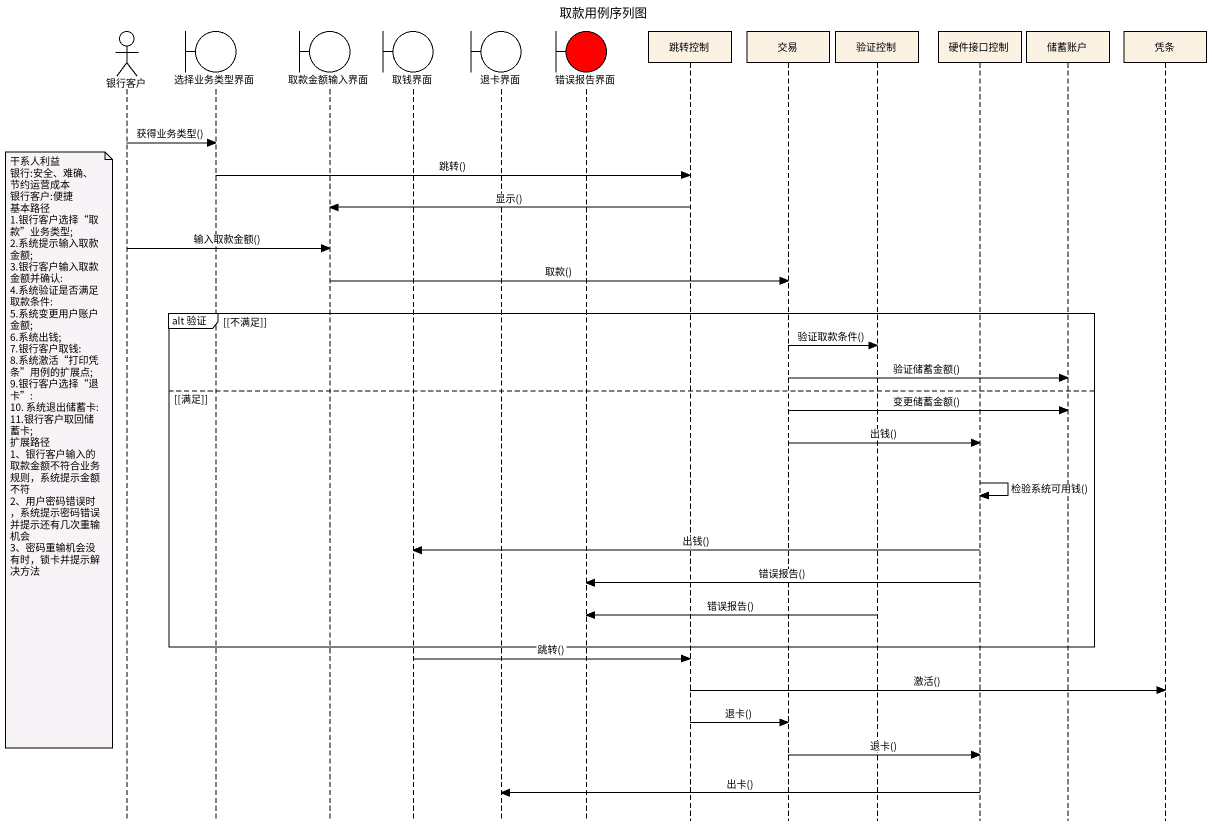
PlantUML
@startuml
title 取款用例序列图
hide footbox
actor 银行客户
boundary 选择业务类型界面
boundary 取款金额输入界面
boundary 取钱界面
boundary 退卡界面
boundary 错误报告界面 #FF0000
participant 跳转控制
participant 交易
participant 验证控制
participant 硬件接口控制
participant 储蓄账户
participant 凭条

银行客户 -> 选择业务类型界面 : 获得业务类型()
选择业务类型界面 -> 跳转控制 : 跳转()
跳转控制 -> 取款金额输入界面 : 显示()
银行客户 -> 取款金额输入界面 : 输入取款金额()
取款金额输入界面 -> 交易 : 取款()
group alt 验证 [[不满足]]
  交易 -> 验证控制 : 验证取款条件()
  交易 -> 储蓄账户 : 验证储蓄金额()
else [满足]
  交易 -> 储蓄账户 : 变更储蓄金额()
  交易 -> 硬件接口控制 : 出钱()
  note left of 银行客户
    干系人利益
    银行:安全、难确、节约运营成本
    银行客户:便捷
    基本路径
    1.银行客户选择“取款”业务类型;
    2.系统提示输入取款金额;
    3.银行客户输入取款金额并确认:
    4.系统验证是否满足取款条件:
    5.系统变更用户账户金额;
    6.系统出钱;
    7.银行客户取钱:
    8.系统激活“打印凭条”用例的扩展点;
    9.银行客户选择“退卡”:
    10. 系统退出储蓄卡:
    11.银行客户取回储蓄卡;
    扩展路径
    1、银行客户输入的取款金额不符合业务规则，系统提示金额不符
    2、用户密码错误时，系统提示密码错误并提示还有几次重输机会
    3、密码重输机会没有时，锁卡并提示解决方法
  end note
  硬件接口控制 -> 硬件接口控制 : 检验系统可用钱()
  硬件接口控制 -> 取钱界面 : 出钱()
  硬件接口控制 -> 错误报告界面 : 错误报告()
  验证控制 -> 错误报告界面 : 错误报告()
end
取钱界面 -> 跳转控制 : 跳转()
跳转控制 -> 凭条 : 激活()
跳转控制 -> 交易 : 退卡()
交易 -> 硬件接口控制 : 退卡()
硬件接口控制 -> 退卡界面 : 出卡()
@enduml
